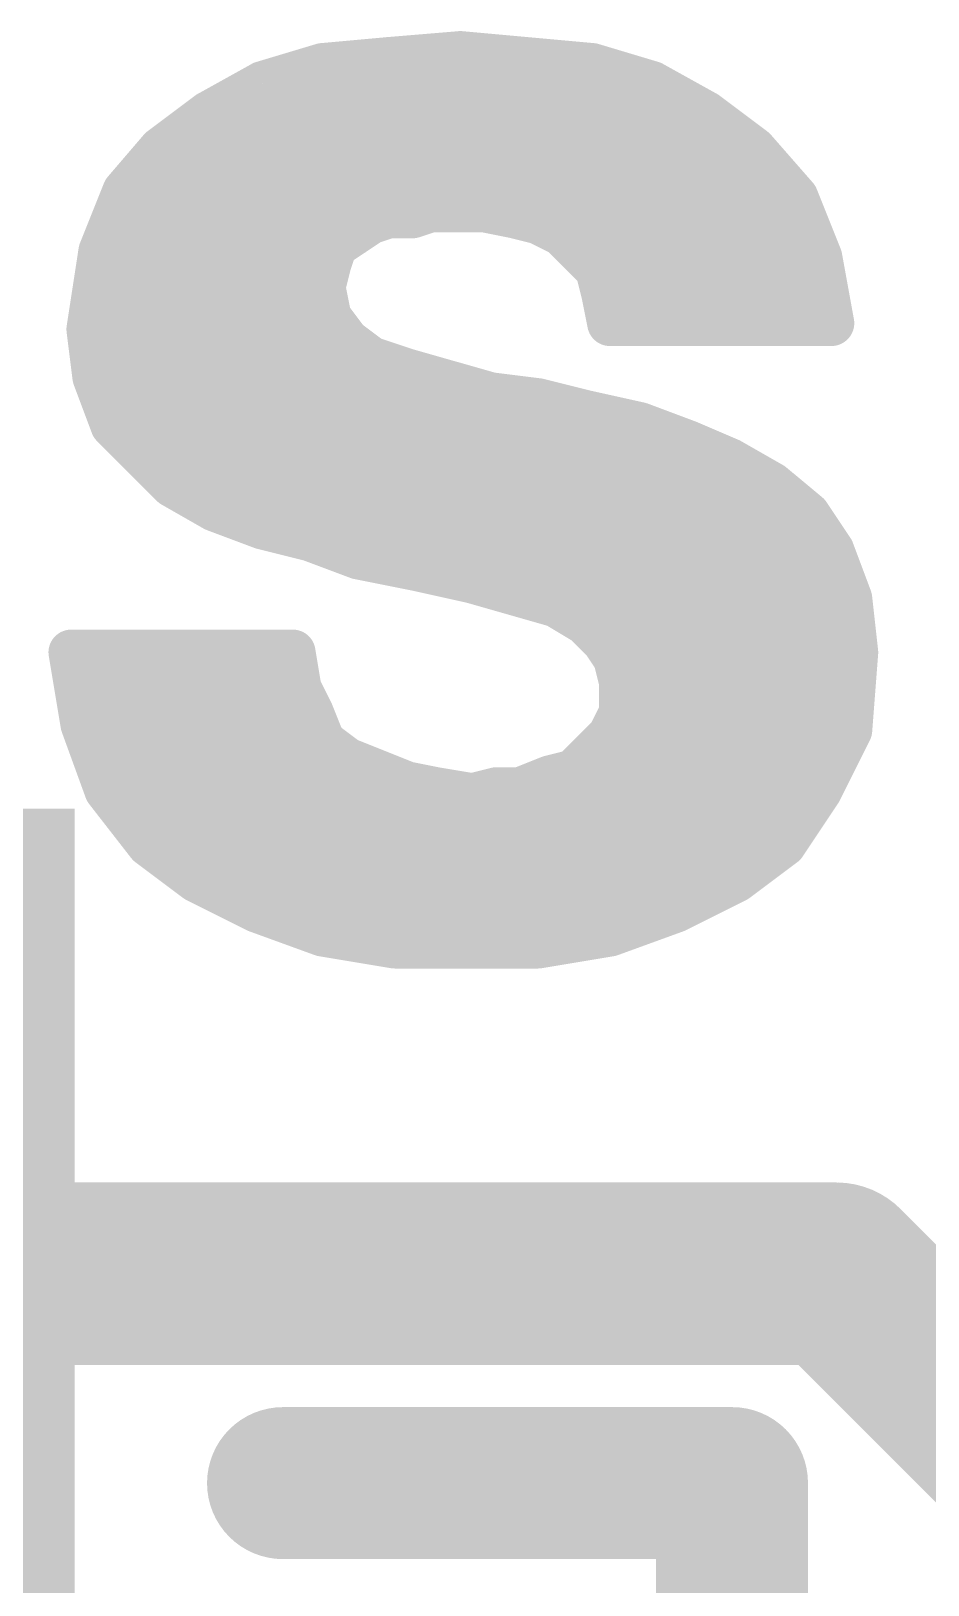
# Model space of a CAD drawing. Extents: x -29 to 79, y -27 to 74.
# Drawn here: x 41.2 to 42.698, y 4.56 to 7.156 of the extents above; entities that cross this region are included whole.
import ezdxf

# ---------------------------------------------------------------- set-up
doc = ezdxf.new("R2010")
doc.units = 0
for name, color, linetype in [('21', 41, 'CONTINUOUS'), ('22', 40, 'CONTINUOUS'), ('29', 253, 'CONTINUOUS')]:
    doc.layers.add(name, color=color, linetype=linetype)

# ---------------------------------------------------------------- blocks, each defined once
blk = doc.blocks.new('RECT')
blk.add_solid([(-0.5, -0.5), (0.5, -0.5), (-0.5, 0.5), (0.5, 0.5)])

msp = doc.modelspace()

# ---------------------------------------------------------------- linework, layer by layer
at = {"layer": '21'}
for points, const_width in [([(41.687, 7.098), (41.797, 7.108)], 0.0762), ([(41.797, 7.108), (41.917, 7.118)], 0.0762), ([(41.917, 7.118), (42.027, 7.108)], 0.0762), ([(42.027, 7.108), (42.137, 7.098)], 0.0762), ([(41.587, 7.068), (41.687, 7.098)], 0.0762), ([(41.649, 7.0866), (42.175, 7.0866)], 0.0762), ([(42.137, 7.098), (42.237, 7.068)], 0.0762), ([(41.497, 7.018), (41.587, 7.068)], 0.0762), ([(42.237, 7.068), (42.327, 7.018)], 0.0762), ([(41.417, 6.958), (41.497, 7.018)], 0.0762), ([(41.4869, 7.0104), (42.3371, 7.0104)], 0.0762), ([(42.327, 7.018), (42.407, 6.958)], 0.0762), ([(41.357, 6.888), (41.417, 6.958)], 0.0762), ([(42.407, 6.958), (42.477, 6.878)], 0.0762), ([(41.3966, 6.9342), (42.4278, 6.9342)], 0.0762), ([(41.317, 6.788), (41.357, 6.888)], 0.0762), ([(42.477, 6.878), (42.517, 6.778)], 0.0762), ([(41.345, 6.858), (42.485, 6.858)], 0.0762), ([(41.797, 6.848), (41.767, 6.838)], 0.0762), ([(41.837, 6.848), (41.797, 6.848)], 0.0762), ([(41.867, 6.858), (41.837, 6.848)], 0.0762), ([(41.957, 6.858), (41.867, 6.858)], 0.0762), ([(42.007, 6.848), (41.957, 6.858)], 0.0762), ([(42.047, 6.838), (42.007, 6.848)], 0.0762), ([(41.737, 6.818), (41.707, 6.798)], 0.0762), ([(41.767, 6.838), (41.737, 6.818)], 0.0762), ([(42.087, 6.818), (42.047, 6.838)], 0.0762), ([(42.117, 6.788), (42.087, 6.818)], 0.0762), ([(41.707, 6.798), (41.697, 6.768)], 0.0762), ([(41.297, 6.658), (41.317, 6.788)], 0.0762), ([(41.316, 6.7818), (41.7016, 6.7818)], 0.0762), ([(41.697, 6.768), (41.687, 6.728)], 0.0762), ([(42.147, 6.758), (42.117, 6.788)], 0.0762), ([(42.1232, 6.7818), (42.5155, 6.7818)], 0.0762), ([(42.517, 6.778), (42.537, 6.668)], 0.0762), ([(42.157, 6.718), (42.147, 6.758)], 0.0762), ([(41.687, 6.728), (41.697, 6.678)], 0.0762), ([(42.167, 6.668), (42.157, 6.718)], 0.0762), ([(41.3043, 6.7056), (41.6915, 6.7056)], 0.0762), ([(42.1595, 6.7056), (42.5302, 6.7056)], 0.0762), ([(41.697, 6.678), (41.727, 6.638)], 0.0762), ([(42.537, 6.668), (42.167, 6.668)], 0.0762), ([(41.307, 6.578), (41.297, 6.658)], 0.0762), ([(41.727, 6.638), (41.767, 6.608)], 0.0762), ([(41.3006, 6.6294), (41.7385, 6.6294)], 0.0762), ([(41.767, 6.608), (41.827, 6.588)], 0.0762), ([(41.827, 6.588), (41.897, 6.568)], 0.0762), ([(41.337, 6.498), (41.307, 6.578)], 0.0762), ([(41.897, 6.568), (41.967, 6.548)], 0.0762), ([(41.3163, 6.5532), (41.9488, 6.5532)], 0.0762), ([(41.967, 6.548), (42.047, 6.538)], 0.0762), ([(42.047, 6.538), (42.127, 6.518)], 0.0762), ([(42.127, 6.518), (42.217, 6.498)], 0.0762), ([(41.387, 6.448), (41.337, 6.498)], 0.0762), ([(42.217, 6.498), (42.297, 6.468)], 0.0762), ([(41.358, 6.477), (42.273, 6.477)], 0.0762), ([(42.297, 6.468), (42.367, 6.438)], 0.0762), ([(41.437, 6.398), (41.387, 6.448)], 0.0762), ([(42.367, 6.438), (42.437, 6.398)], 0.0762), ([(41.4342, 6.4008), (42.4321, 6.4008)], 0.0762), ([(41.507, 6.358), (41.437, 6.398)], 0.0762), ([(42.437, 6.398), (42.497, 6.348)], 0.0762), ([(41.587, 6.328), (41.507, 6.358)], 0.0762), ([(41.667, 6.308), (41.587, 6.328)], 0.0762), ([(41.6006, 6.3246), (42.5126, 6.3246)], 0.0762), ([(42.497, 6.348), (42.537, 6.288)], 0.0762), ([(41.747, 6.278), (41.667, 6.308)], 0.0762), ([(41.847, 6.258), (41.747, 6.278)], 0.0762), ([(42.537, 6.288), (42.567, 6.208)], 0.0762), ([(41.937, 6.238), (41.847, 6.258)], 0.0762), ([(41.8902, 6.2484), (42.5519, 6.2484)], 0.0762), ([(42.007, 6.218), (41.937, 6.238)], 0.0762), ([(42.077, 6.198), (42.007, 6.218)], 0.0762), ([(42.127, 6.168), (42.077, 6.198)], 0.0762), ([(42.567, 6.208), (42.577, 6.118)], 0.0762), ([(42.12, 6.1722), (42.571, 6.1722)], 0.0762), ([(42.157, 6.138), (42.127, 6.168)], 0.0762), ([(41.287, 5.998), (41.267, 6.118)], 0.0762), ([(41.267, 6.118), (41.587, 6.118)], 0.0762), ([(41.587, 6.118), (41.637, 6.118)], 0.0762), ([(41.637, 6.118), (41.647, 6.058)], 0.0762), ([(42.177, 6.108), (42.157, 6.138)], 0.0762), ([(42.577, 6.118), (42.567, 5.988)], 0.0762), ([(41.2707, 6.096), (41.6407, 6.096)], 0.0762), ([(42.187, 6.068), (42.177, 6.108)], 0.0762), ([(42.18, 6.096), (42.5753, 6.096)], 0.0762), ([(42.187, 6.018), (42.187, 6.068)], 0.0762), ([(41.647, 6.058), (41.667, 6.018)], 0.0762), ([(41.2834, 6.0198), (41.6661, 6.0198)], 0.0762), ([(41.667, 6.018), (41.687, 5.968)], 0.0762), ([(42.167, 5.978), (42.187, 6.018)], 0.0762), ([(42.187, 6.0198), (42.5694, 6.0198)], 0.0762), ([(41.327, 5.888), (41.287, 5.998)], 0.0762), ([(42.567, 5.988), (42.517, 5.888)], 0.0762), ([(41.687, 5.968), (41.727, 5.938)], 0.0762), ([(42.137, 5.948), (42.167, 5.978)], 0.0762), ([(41.3068, 5.9436), (41.7195, 5.9436)], 0.0762), ([(41.727, 5.938), (41.777, 5.918)], 0.0762), ([(42.107, 5.918), (42.137, 5.948)], 0.0762), ([(42.1326, 5.9436), (42.5448, 5.9436)], 0.0762), ([(41.777, 5.918), (41.827, 5.898)], 0.0762), ([(42.017, 5.888), (42.067, 5.908)], 0.0762), ([(42.067, 5.908), (42.107, 5.918)], 0.0762), ([(41.397, 5.798), (41.327, 5.888)], 0.0762), ([(41.827, 5.898), (41.877, 5.888)], 0.0762), ([(41.877, 5.888), (41.937, 5.878)], 0.0762), ([(41.937, 5.878), (41.977, 5.888)], 0.0762), ([(41.977, 5.888), (42.017, 5.888)], 0.0762), ([(42.517, 5.888), (42.457, 5.798)], 0.0762), ([(41.343, 5.8674), (42.5033, 5.8674)], 0.0762), ([(41.477, 5.738), (41.397, 5.798)], 0.0762), ([(41.4061, 5.7912), (42.4479, 5.7912)], 0.0762), ([(42.457, 5.798), (42.377, 5.738)], 0.0762), ([(41.577, 5.688), (41.477, 5.738)], 0.0762), ([(42.377, 5.738), (42.277, 5.688)], 0.0762), ([(41.523, 5.715), (42.331, 5.715)], 0.0762), ([(41.687, 5.648), (41.577, 5.688)], 0.0762), ([(42.277, 5.688), (42.167, 5.648)], 0.0762), ([(41.807, 5.628), (41.687, 5.648)], 0.0762), ([(42.167, 5.648), (42.047, 5.628)], 0.0762), ([(41.7422, 5.6388), (42.1118, 5.6388)], 0.0762), ([(42.047, 5.628), (41.807, 5.628)], 0.0762), ([(41.6208, 4.7301), (42.3708, 4.7301)], 0.254), ([(42.3708, 4.7301), (42.3708, 3.0801)], 0.254)]:
    msp.add_lwpolyline(points, dxfattribs=dict(at, const_width=const_width))
for points, const_width in [([(41.7954, 7.127, 1), (41.7986, 7.089)], 0.0381), ([(41.7987, 7.089, 1), (41.7953, 7.127)], 0.0381), ([(41.9187, 7.137, 1), (41.9153, 7.099)], 0.0381), ([(41.9186, 7.099, 1), (41.9154, 7.137)], 0.0381), ([(42.0287, 7.127, 1), (42.0253, 7.089)], 0.0381), ([(42.0253, 7.089, 1), (42.0287, 7.127)], 0.0381), ([(41.649, 7.1057, 1), (41.649, 7.0676)], 0.0381), ([(41.6853, 7.117, 1), (41.6887, 7.079)], 0.0381), ([(41.6925, 7.0798, 1), (41.6815, 7.1162)], 0.0381), ([(42.1425, 7.1162, 1), (42.1315, 7.0798)], 0.0381), ([(42.1353, 7.079, 1), (42.1387, 7.117)], 0.0381), ([(42.175, 7.0676, 1), (42.175, 7.1057)], 0.0381), ([(41.5815, 7.0862, 1), (41.5925, 7.0498)], 0.0381), ([(41.5963, 7.0513, 1), (41.5777, 7.0847)], 0.0381), ([(42.2463, 7.0847, 1), (42.2277, 7.0513)], 0.0381), ([(42.2315, 7.0498, 1), (42.2425, 7.0862)], 0.0381), ([(41.4869, 7.0295, 1), (41.4869, 6.9914)], 0.0381), ([(41.4877, 7.0347, 1), (41.5063, 7.0013)], 0.0381), ([(41.5084, 7.0028, 1), (41.4856, 7.0332)], 0.0381), ([(42.3384, 7.0332, 1), (42.3156, 7.0028)], 0.0381), ([(42.3177, 7.0013, 1), (42.3363, 7.0347)], 0.0381), ([(42.3371, 6.9914, 1), (42.3371, 7.0295)], 0.0381), ([(41.4056, 6.9732, 1), (41.4284, 6.9428)], 0.0381), ([(41.4315, 6.9456, 1), (41.4025, 6.9704)], 0.0381), ([(42.4213, 6.9705, 1), (42.3927, 6.9455)], 0.0381), ([(42.3956, 6.9428, 1), (42.4184, 6.9732)], 0.0381), ([(41.3966, 6.9533, 1), (41.3966, 6.9152)], 0.0381), ([(42.4278, 6.9152, 1), (42.4278, 6.9533)], 0.0381), ([(41.3425, 6.9004, 1), (41.3715, 6.8756)], 0.0381), ([(41.3747, 6.8809, 1), (41.3393, 6.8951)], 0.0381), ([(42.4947, 6.8851, 1), (42.4593, 6.8709)], 0.0381), ([(42.4627, 6.8655, 1), (42.4913, 6.8905)], 0.0381), ([(41.345, 6.8771, 1), (41.345, 6.839)], 0.0381), ([(41.797, 6.8671, 1), (41.797, 6.829)], 0.0381), ([(41.803, 6.8299, 1), (41.791, 6.8661)], 0.0381), ([(41.831, 6.8661, 1), (41.843, 6.8299)], 0.0381), ([(41.837, 6.829, 1), (41.837, 6.8671)], 0.0381), ([(41.867, 6.8771, 1), (41.867, 6.839)], 0.0381), ([(41.873, 6.8399, 1), (41.861, 6.8761)], 0.0381), ([(41.9607, 6.8767, 1), (41.9533, 6.8393)], 0.0381), ([(41.957, 6.839, 1), (41.957, 6.8771)], 0.0381), ([(42.0116, 6.8665, 1), (42.0024, 6.8295)], 0.0381), ([(42.0033, 6.8293, 1), (42.0107, 6.8667)], 0.0381), ([(42.485, 6.839, 1), (42.485, 6.8771)], 0.0381), ([(41.7476, 6.8021, 1), (41.7264, 6.8339)], 0.0381), ([(41.761, 6.8561, 1), (41.773, 6.8199)], 0.0381), ([(41.7776, 6.8221, 1), (41.7564, 6.8539)], 0.0381), ([(42.0555, 6.855, 1), (42.0385, 6.821)], 0.0381), ([(42.0424, 6.8195, 1), (42.0516, 6.8565)], 0.0381), ([(42.1005, 6.8315, 1), (42.0735, 6.8045)], 0.0381), ([(42.0785, 6.801, 1), (42.0955, 6.835)], 0.0381), ([(41.6964, 6.8139, 1), (41.7176, 6.7821)], 0.0381), ([(41.7251, 6.792, 1), (41.6889, 6.804)], 0.0381), ([(41.7264, 6.8339, 1), (41.7476, 6.8021)], 0.0381), ([(41.316, 6.8009, 1), (41.316, 6.7628)], 0.0381), ([(41.2993, 6.7951, 1), (41.3347, 6.7809)], 0.0381), ([(41.3358, 6.7851, 1), (41.2982, 6.7909)], 0.0381), ([(41.7155, 6.7634, 1), (41.6785, 6.7726)], 0.0381), ([(41.7016, 6.7628, 1), (41.7016, 6.8009)], 0.0381), ([(42.1305, 6.8015, 1), (42.1035, 6.7745)], 0.0381), ([(42.1035, 6.7745, 1), (42.1305, 6.8015)], 0.0381), ([(42.1232, 6.8009, 1), (42.1232, 6.7628)], 0.0381), ([(42.5357, 6.7814, 1), (42.4983, 6.7746)], 0.0381), ([(42.4993, 6.7709, 1), (42.5347, 6.7851)], 0.0381), ([(42.5155, 6.7628, 1), (42.5155, 6.8009)], 0.0381), ([(41.6789, 6.774, 1), (41.7151, 6.762)], 0.0381), ([(42.1655, 6.7626, 1), (42.1285, 6.7534)], 0.0381), ([(42.1335, 6.7445, 1), (42.1605, 6.7715)], 0.0381), ([(41.7057, 6.7317, 1), (41.6683, 6.7243)], 0.0381), ([(41.6685, 6.7326, 1), (41.7055, 6.7234)], 0.0381), ([(42.1757, 6.7217, 1), (42.1383, 6.7143)], 0.0381), ([(41.3043, 6.7247, 1), (41.3043, 6.6866)], 0.0381), ([(41.6915, 6.6866, 1), (41.6915, 6.7247)], 0.0381), ([(42.1385, 6.7134, 1), (42.1755, 6.7226)], 0.0381), ([(42.1595, 6.7247, 1), (42.1595, 6.6866)], 0.0381), ([(42.5302, 6.6866, 1), (42.5302, 6.7247)], 0.0381), ([(41.7122, 6.6894, 1), (41.6818, 6.6666)], 0.0381), ([(41.6783, 6.6743, 1), (41.7157, 6.6817)], 0.0381), ([(42.167, 6.6871, 1), (42.167, 6.649)], 0.0381), ([(42.537, 6.649, 1), (42.537, 6.6871)], 0.0381), ([(41.3159, 6.6604, 1), (41.2781, 6.6556)], 0.0381), ([(41.2782, 6.6609, 1), (41.3158, 6.6551)], 0.0381), ([(41.7384, 6.6532, 1), (41.7156, 6.6228)], 0.0381), ([(42.1483, 6.6643, 1), (42.1857, 6.6717)], 0.0381), ([(42.5183, 6.6646, 1), (42.5557, 6.6714)], 0.0381), ([(41.3006, 6.6485, 1), (41.3006, 6.6104)], 0.0381), ([(41.7118, 6.6266, 1), (41.7422, 6.6494)], 0.0381), ([(41.7385, 6.6104, 1), (41.7385, 6.6485)], 0.0381), ([(41.773, 6.6261, 1), (41.761, 6.5899)], 0.0381), ([(41.7556, 6.5928, 1), (41.7784, 6.6232)], 0.0381), ([(41.8322, 6.6063, 1), (41.8218, 6.5697)], 0.0381), ([(41.821, 6.5699, 1), (41.833, 6.6061)], 0.0381), ([(41.3248, 6.5847, 1), (41.2892, 6.5713)], 0.0381), ([(41.2881, 6.5756, 1), (41.3259, 6.5804)], 0.0381), ([(41.9022, 6.5863, 1), (41.8918, 6.5497)], 0.0381), ([(41.8918, 6.5497, 1), (41.9022, 6.5863)], 0.0381), ([(41.3163, 6.5723, 1), (41.3163, 6.5342)], 0.0381), ([(41.9694, 6.5669, 1), (41.9646, 6.5291)], 0.0381), ([(41.9488, 6.5342, 1), (41.9488, 6.5723)], 0.0381), ([(41.9618, 6.5297, 1), (41.9722, 6.5663)], 0.0381), ([(42.0516, 6.5565, 1), (42.0424, 6.5195)], 0.0381), ([(42.0446, 6.5191, 1), (42.0494, 6.5569)], 0.0381), ([(42.1311, 6.5366, 1), (42.1229, 6.4994)], 0.0381), ([(42.1224, 6.4995, 1), (42.1316, 6.5365)], 0.0381), ([(41.3505, 6.5115, 1), (41.3235, 6.4845)], 0.0381), ([(41.3192, 6.4913, 1), (41.3548, 6.5047)], 0.0381), ([(42.2237, 6.5158, 1), (42.2103, 6.4802)], 0.0381), ([(42.2129, 6.4794, 1), (42.2211, 6.5166)], 0.0381), ([(41.358, 6.4961, 1), (41.358, 6.458)], 0.0381), ([(42.273, 6.458, 1), (42.273, 6.4961)], 0.0381), ([(42.3045, 6.4855, 1), (42.2895, 6.4505)], 0.0381), ([(42.2903, 6.4502, 1), (42.3037, 6.4858)], 0.0381), ([(41.4005, 6.4615, 1), (41.3735, 6.4345)], 0.0381), ([(41.3735, 6.4345, 1), (41.4005, 6.4615)], 0.0381), ([(42.3765, 6.4545, 1), (42.3575, 6.4215)], 0.0381), ([(42.3595, 6.4205, 1), (42.3745, 6.4555)], 0.0381), ([(41.4342, 6.4199, 1), (41.4342, 6.3818)], 0.0381), ([(42.4321, 6.3818, 1), (42.4321, 6.4199)], 0.0381), ([(41.4465, 6.4145, 1), (41.4275, 6.3815)], 0.0381), ([(41.4235, 6.3845, 1), (41.4505, 6.4115)], 0.0381), ([(42.4492, 6.4126, 1), (42.4248, 6.3834)], 0.0381), ([(42.4275, 6.3815, 1), (42.4465, 6.4145)], 0.0381), ([(41.5137, 6.3758, 1), (41.5003, 6.3402)], 0.0381), ([(41.4975, 6.3415, 1), (41.5165, 6.3745)], 0.0381), ([(41.5916, 6.3465, 1), (41.5824, 6.3095)], 0.0381), ([(41.5803, 6.3102, 1), (41.5937, 6.3458)], 0.0381), ([(41.6006, 6.3437, 1), (41.6006, 6.3056)], 0.0381), ([(42.5129, 6.3586, 1), (42.4811, 6.3374)], 0.0381), ([(42.4848, 6.3334, 1), (42.5092, 6.3626)], 0.0381), ([(42.5126, 6.3056, 1), (42.5126, 6.3437)], 0.0381), ([(41.6737, 6.3258, 1), (41.6603, 6.2902)], 0.0381), ([(41.6624, 6.2895, 1), (41.6716, 6.3265)], 0.0381), ([(41.7507, 6.2967, 1), (41.7433, 6.2593)], 0.0381), ([(41.7403, 6.2602, 1), (41.7537, 6.2958)], 0.0381), ([(42.5548, 6.2947, 1), (42.5192, 6.2813)], 0.0381), ([(42.5211, 6.2774, 1), (42.5529, 6.2986)], 0.0381), ([(41.8511, 6.2766, 1), (41.8429, 6.2394)], 0.0381), ([(41.8433, 6.2393, 1), (41.8507, 6.2767)], 0.0381), ([(41.8902, 6.2675, 1), (41.8902, 6.2294)], 0.0381), ([(42.5519, 6.2294, 1), (42.5519, 6.2675)], 0.0381), ([(41.9422, 6.2563, 1), (41.9318, 6.2197)], 0.0381), ([(41.9329, 6.2194, 1), (41.9411, 6.2566)], 0.0381), ([(42.0122, 6.2363, 1), (42.0018, 6.1997)], 0.0381), ([(42.0018, 6.1997, 1), (42.0122, 6.2363)], 0.0381), ([(42.0868, 6.2143, 1), (42.0672, 6.1817)], 0.0381), ([(42.0718, 6.1797, 1), (42.0822, 6.2163)], 0.0381), ([(42.5859, 6.2101, 1), (42.5481, 6.2059)], 0.0381), ([(42.5492, 6.2013, 1), (42.5848, 6.2147)], 0.0381), ([(42.12, 6.1913, 1), (42.12, 6.1532)], 0.0381), ([(42.1405, 6.1815, 1), (42.1135, 6.1545)], 0.0381), ([(42.571, 6.1532, 1), (42.571, 6.1913)], 0.0381), ([(42.1172, 6.1517, 1), (42.1368, 6.1843)], 0.0381), ([(41.267, 6.1371, 1), (41.267, 6.099)], 0.0381), ([(41.2858, 6.1211, 1), (41.2482, 6.1149)], 0.0381), ([(41.587, 6.1371, 1), (41.587, 6.099)], 0.0381), ([(41.587, 6.099, 1), (41.587, 6.1371)], 0.0381), ([(41.6558, 6.1211, 1), (41.6182, 6.1149)], 0.0381), ([(41.637, 6.099, 1), (41.637, 6.1371)], 0.0381), ([(42.1729, 6.1486, 1), (42.1411, 6.1274)], 0.0381), ([(42.1435, 6.1245, 1), (42.1705, 6.1515)], 0.0381), ([(42.596, 6.1165, 1), (42.558, 6.1195)], 0.0381), ([(41.2707, 6.1151, 1), (41.2707, 6.077)], 0.0381), ([(41.6407, 6.077, 1), (41.6407, 6.1151)], 0.0381), ([(42.1955, 6.1126, 1), (42.1585, 6.1034)], 0.0381), ([(42.18, 6.1151, 1), (42.18, 6.077)], 0.0381), ([(42.1611, 6.0974, 1), (42.1929, 6.1186)], 0.0381), ([(42.5581, 6.1159, 1), (42.5959, 6.1201)], 0.0381), ([(42.5753, 6.077, 1), (42.5753, 6.1151)], 0.0381), ([(42.2061, 6.068, 1), (42.168, 6.068)], 0.0381), ([(41.664, 6.0665, 1), (41.63, 6.0495)], 0.0381), ([(41.6282, 6.0549, 1), (41.6658, 6.0611)], 0.0381), ([(42.1685, 6.0634, 1), (42.2055, 6.0726)], 0.0381), ([(41.2834, 6.0389, 1), (41.2834, 6.0008)], 0.0381), ([(41.6847, 6.0251, 1), (41.6493, 6.0109)], 0.0381), ([(41.6661, 6.0008, 1), (41.6661, 6.0389)], 0.0381), ([(42.187, 6.0389, 1), (42.187, 6.0008)], 0.0381), ([(42.204, 6.0095, 1), (42.17, 6.0265)], 0.0381), ([(42.5694, 6.0008, 1), (42.5694, 6.0389)], 0.0381), ([(41.3049, 6.0045, 1), (41.2691, 5.9915)], 0.0381), ([(41.65, 6.0095, 1), (41.684, 6.0265)], 0.0381), ([(42.168, 6.018, 1), (42.2061, 6.018)], 0.0381), ([(42.584, 5.9795, 1), (42.55, 5.9965)], 0.0381), ([(41.2682, 5.9949, 1), (41.3058, 6.0011)], 0.0381), ([(41.6984, 5.9832, 1), (41.6756, 5.9528)], 0.0381), ([(42.15, 5.9865, 1), (42.184, 5.9695)], 0.0381), ([(42.1805, 5.9645, 1), (42.1535, 5.9915)], 0.0381), ([(42.548, 5.9895, 1), (42.586, 5.9865)], 0.0381), ([(41.3068, 5.9627, 1), (41.3068, 5.9245)], 0.0381), ([(41.6693, 5.9609, 1), (41.7047, 5.9751)], 0.0381), ([(41.7341, 5.9557, 1), (41.7199, 5.9203)], 0.0381), ([(41.7156, 5.9228, 1), (41.7384, 5.9532)], 0.0381), ([(41.7195, 5.9245, 1), (41.7195, 5.9627)], 0.0381), ([(42.1326, 5.9627, 1), (42.1326, 5.9245)], 0.0381), ([(42.1235, 5.9615, 1), (42.1505, 5.9345)], 0.0381), ([(42.1505, 5.9345, 1), (42.1235, 5.9615)], 0.0381), ([(42.5448, 5.9245, 1), (42.5448, 5.9627)], 0.0381), ([(41.7841, 5.9357, 1), (41.7699, 5.9003)], 0.0381), ([(41.7699, 5.9003, 1), (41.7841, 5.9357)], 0.0381), ([(42.0624, 5.9265, 1), (42.0716, 5.8895)], 0.0381), ([(42.0741, 5.8903, 1), (42.0599, 5.9257)], 0.0381), ([(42.0935, 5.9315, 1), (42.1205, 5.9045)], 0.0381), ([(42.1116, 5.8995, 1), (42.1024, 5.9365)], 0.0381), ([(41.342, 5.8997, 1), (41.312, 5.8763)], 0.0381), ([(41.8307, 5.9167, 1), (41.8233, 5.8793)], 0.0381), ([(41.8199, 5.8803, 1), (41.8341, 5.9157)], 0.0381), ([(41.8801, 5.9068, 1), (41.8739, 5.8692)], 0.0381), ([(41.8733, 5.8693, 1), (41.8807, 5.9067)], 0.0381), ([(41.977, 5.907, 1), (41.977, 5.8689)], 0.0381), ([(41.9816, 5.8695, 1), (41.9724, 5.9065)], 0.0381), ([(42.0099, 5.9057, 1), (42.0241, 5.8703)], 0.0381), ([(42.017, 5.8689, 1), (42.017, 5.907)], 0.0381), ([(42.5329, 5.8774, 1), (42.5011, 5.8986)], 0.0381), ([(41.3091, 5.8815, 1), (41.3449, 5.8945)], 0.0381), ([(41.343, 5.8864, 1), (41.343, 5.8483)], 0.0381), ([(41.9324, 5.8965, 1), (41.9416, 5.8595)], 0.0381), ([(41.9339, 5.8592, 1), (41.9401, 5.8968)], 0.0381), ([(42.5, 5.8965, 1), (42.534, 5.8795)], 0.0381), ([(42.5033, 5.8483, 1), (42.5033, 5.8864)], 0.0381), ([(41.4084, 5.8132, 1), (41.3856, 5.7828)], 0.0381), ([(41.382, 5.7863, 1), (41.412, 5.8097)], 0.0381), ([(41.4061, 5.8102, 1), (41.4061, 5.7721)], 0.0381), ([(42.4411, 5.8086, 1), (42.4729, 5.7874)], 0.0381), ([(42.4684, 5.7828, 1), (42.4456, 5.8132)], 0.0381), ([(42.4479, 5.7721, 1), (42.4479, 5.8102)], 0.0381), ([(41.4855, 5.755, 1), (41.4685, 5.721)], 0.0381), ([(41.4656, 5.7228, 1), (41.4884, 5.7532)], 0.0381), ([(42.3656, 5.7532, 1), (42.3884, 5.7228)], 0.0381), ([(42.3855, 5.721, 1), (42.3685, 5.755)], 0.0381), ([(41.523, 5.734, 1), (41.523, 5.6959)], 0.0381), ([(42.331, 5.6959, 1), (42.331, 5.734)], 0.0381), ([(41.5835, 5.7059, 1), (41.5705, 5.6701)], 0.0381), ([(41.5685, 5.671, 1), (41.5855, 5.705)], 0.0381), ([(42.2685, 5.705, 1), (42.2855, 5.671)], 0.0381), ([(42.2835, 5.6701, 1), (42.2705, 5.7059)], 0.0381), ([(41.6901, 5.6668, 1), (41.6839, 5.6292)], 0.0381), ([(42.1701, 5.6292, 1), (42.1639, 5.6668)], 0.0381), ([(41.6805, 5.6301, 1), (41.6935, 5.6659)], 0.0381), ([(41.7422, 5.6579, 1), (41.7422, 5.6198)], 0.0381), ([(41.807, 5.6471, 1), (41.807, 5.609)], 0.0381), ([(41.8039, 5.6092, 1), (41.8101, 5.6468)], 0.0381), ([(42.0439, 5.6468, 1), (42.0501, 5.6092)], 0.0381), ([(42.047, 5.609, 1), (42.047, 5.6471)], 0.0381), ([(42.1118, 5.6198, 1), (42.1118, 5.6579)], 0.0381), ([(42.1605, 5.6659, 1), (42.1735, 5.6301)], 0.0381), ([(41.6208, 4.7936, 1), (41.6208, 4.6666)], 0.127), ([(42.4343, 4.7301, 1), (42.3073, 4.7301)], 0.127), ([(42.3708, 4.6666, 1), (42.3708, 4.7936)], 0.127)]:
    msp.add_lwpolyline(points, format="xyb", dxfattribs=dict(at, const_width=const_width))
at = {"layer": '22', "const_width": 0.3048}
for points in [[(42.545, 5.08), (36.195, 5.08)], [(42.545, 5.08), (43.815, 3.81)]]:
    msp.add_lwpolyline(points, dxfattribs=at)
at = {"layer": '22', "const_width": 0.1524}
for points in [[(42.5989, 5.1339, 1), (42.4911, 5.0261)], [(42.545, 5.0038, 1), (42.545, 5.1562)]]:
    msp.add_lwpolyline(points, format="xyb", dxfattribs=at)

# ---------------------------------------------------------------- block references
at = {"layer": '29', "xscale": 0.8032, "yscale": 1.5532}
msp.add_blockref('RECT', (40.8708, 5.0801), dxfattribs=at)

doc.saveas('drawing.dxf')
